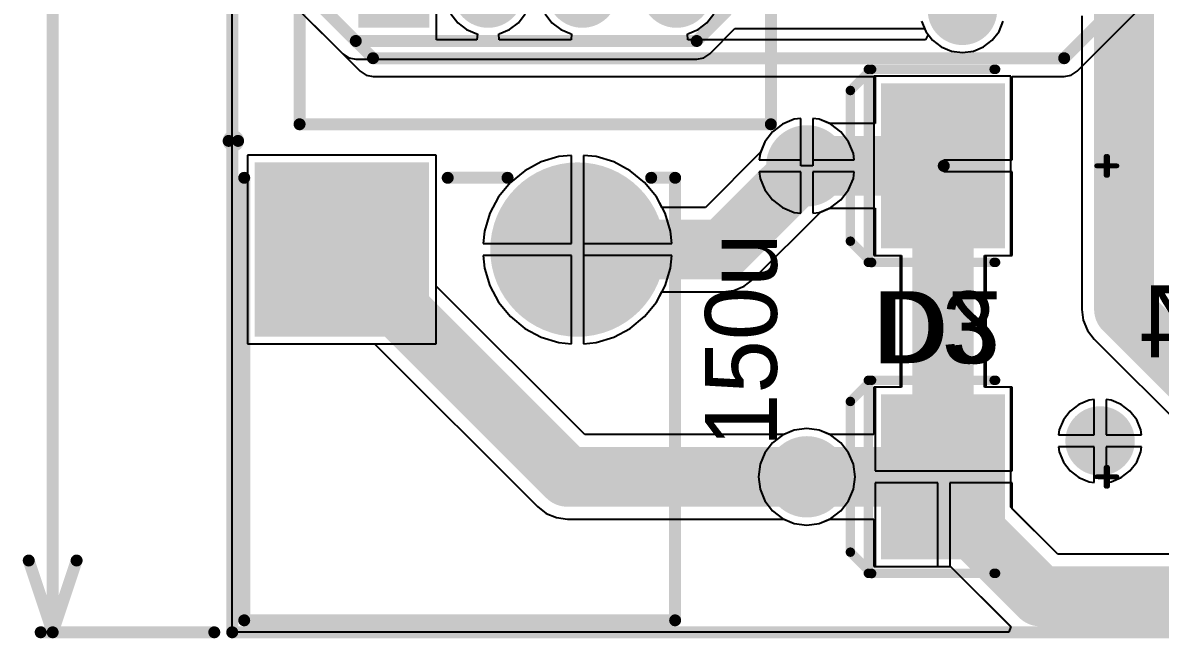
# Model space of a CAD drawing. Extents: x 60.8 to 138.7, y 69.3 to 128.3.
# Drawn here: x 60.83 to 84.97, y 69.34 to 82.41 of the extents above; entities that cross this region are included whole.
import ezdxf

# ---------------------------------------------------------------- set-up
doc = ezdxf.new("R2010")
doc.units = 0
doc.layers.get('0').update_dxf_attribs({"linetype": 'CONTINUOUS'})
for name, color, linetype in [('BOTTOMLAYER', 5, 'CONTINUOUS'), ('BOTTOMOVERLAY', 54, 'CONTINUOUS'), ('BOTTOMPASTE', 16, 'CONTINUOUS'), ('BOTTOMSOLDER', 6, 'CONTINUOUS'), ('MECHANICAL1', 6, 'CONTINUOUS'), ('MULTILAYER', 9, 'CONTINUOUS'), ('TOPLAYER', 1, 'CONTINUOUS'), ('TOPOVERLAY', 2, 'CONTINUOUS'), ('TOPPASTE', 8, 'CONTINUOUS'), ('TOPSOLDER', 216, 'CONTINUOUS')]:
    doc.layers.add(name, color=color, linetype=linetype)

# ---------------------------------------------------------------- blocks, each defined once
blk = doc.blocks.new('B__________________2_____1')
at = {"layer": 'BOTTOMLAYER', "const_width": 1.74999904}
blk.add_lwpolyline([(1.62500056, 0, 1), (3.3749996, 0, 1)], format="xyb", close=True, dxfattribs=at)
at = {"layer": 'BOTTOMLAYER'}
blk.add_solid([(-0.75000104, 1.74999904), (-4.24999912, 1.74999904), (-0.75000104, -1.74999904), (-4.24999912, -1.74999904)], dxfattribs=at)
at = {"layer": 'BOTTOMSOLDER', "const_width": 1.85159904}
blk.add_lwpolyline([(1.57420056, 0, 1), (3.4257996, 0, 1)], format="xyb", close=True, dxfattribs=at)
at = {"layer": 'BOTTOMSOLDER'}
blk.add_solid([(-0.64840104, 1.85159904), (-4.351599119999999, 1.85159904), (-0.64840104, -1.85159904), (-4.351599119999999, -1.85159904)], dxfattribs=at)
at = {"layer": 'MULTILAYER', "const_width": 1.74999904}
blk.add_lwpolyline([(1.62500056, 0, 1), (3.3749996, 0, 1)], format="xyb", close=True, dxfattribs=at)
at = {"layer": 'MULTILAYER'}
blk.add_solid([(-0.75000104, 1.74999904), (-4.24999912, 1.74999904), (-0.75000104, -1.74999904), (-4.24999912, -1.74999904)], dxfattribs=at)
at = {"layer": 'TOPLAYER', "const_width": 1.74999904}
blk.add_lwpolyline([(1.62500056, 0, 1), (3.3749996, 0, 1)], format="xyb", close=True, dxfattribs=at)
at = {"layer": 'TOPLAYER'}
blk.add_solid([(-0.75000104, 1.74999904), (-4.24999912, 1.74999904), (-0.75000104, -1.74999904), (-4.24999912, -1.74999904)], dxfattribs=at)
at = {"layer": 'TOPOVERLAY'}
for points, const_width in [([(-4.70199974, 2.30799894, 1), (-4.90199934, 2.30799894, 1)], 0.254), ([(-4.96549934, 2.30799894, 1), (-4.838499339999999, 2.30799894, 1)], 0.127), ([(-4.76549974, 2.30799894, 1), (-4.638499739999999, 2.30799894, 1)], 0.127), ([(-4.6355, 1.524, 1), (-4.5085, 1.524, 1)], 0.127), ([(-0.3175, 1.524, 1), (-0.1905, 1.524, 1)], 0.127), ([(0.9524999999999999, 1.524, 1), (1.0795, 1.524, 1)], 0.127), ([(4.0005, 1.524, 1), (4.1275, 1.524, 1)], 0.127), ([(4.5085, 1.524, 1), (4.6355, 1.524, 1)], 0.127), ([(4.5085, 1.524, 1), (4.6355, 1.524, 1)], 0.127), ([(-4.6355, -7.874, 1), (-4.5085, -7.874, 1)], 0.127), ([(-4.6355, -7.874, 1), (-4.5085, -7.874, 1)], 0.127), ([(4.5085, -7.874, 1), (4.6355, -7.874, 1)], 0.127), ([(4.5085, -7.874, 1), (4.6355, -7.874, 1)], 0.127)]:
    blk.add_lwpolyline(points, format="xyb", close=True, dxfattribs=dict(at, const_width=const_width))
at = {"layer": 'TOPOVERLAY', "const_width": 0.254}
for points in [[(-4.572, -7.874), (-4.572, 1.524)], [(-0.254, 1.524), (1.016, 1.524)], [(4.064, 1.524), (4.572, 1.524)], [(4.572, -7.874), (4.572, 1.524)], [(-4.572, -7.874), (4.572, -7.874)]]:
    blk.add_lwpolyline(points, dxfattribs=at)
at = {"layer": 'TOPSOLDER', "const_width": 1.85159904}
blk.add_lwpolyline([(1.57420056, 0, 1), (3.4257996, 0, 1)], format="xyb", close=True, dxfattribs=at)
at = {"layer": 'TOPSOLDER'}
blk.add_solid([(-0.64840104, 1.85159904), (-4.351599119999999, 1.85159904), (-0.64840104, -1.85159904), (-4.351599119999999, -1.85159904)], dxfattribs=at)
blk = doc.blocks.new('DSO_C2_X3_3_21')
at = {"layer": 'MECHANICAL1', "const_width": 0.0999998}
for points in [[(0, 0.1999996), (0, -0.1999996)], [(0.1999996, 0), (-0.1999996, 0)]]:
    blk.add_lwpolyline(points, dxfattribs=at)
at = {"layer": 'MECHANICAL1', "const_width": 0.0499999}
for points in [[(-0.02499868, 0.1999996, 1), (0.02499868, 0.1999996, 1)], [(-0.22499828, 0, 1), (-0.17500092, 0, 1)], [(0.17500092, 0, 1), (0.22499828, 0, 1)], [(-0.02499868, -0.1999996, 1), (0.02499868, -0.1999996, 1)]]:
    blk.add_lwpolyline(points, format="xyb", close=True, dxfattribs=at)
at = {"layer": 'TOPLAYER'}
for points in [[(-4.67499954, -1.64999924), (-2.27499926, -1.64999924), (-4.67499954, 1.64999924), (-2.27499926, 1.64999924)], [(2.27499926, -1.64999924), (4.67499954, -1.64999924), (2.27499926, 1.64999924), (4.67499954, 1.64999924)]]:
    blk.add_solid(points, dxfattribs=at)
at = {"layer": 'TOPOVERLAY', "const_width": 0.1999996}
for points in [[(-5.07499874, 2.05000098), (-5.07499874, -2.05000098)], [(-2.37499906, 2.05000098), (-5.07499874, 2.05000098)], [(4.97499894, 2.05000098), (2.37499906, 2.05000098)], [(5.42500058, 1.59999934), (4.97499894, 2.0549997)], [(5.42500058, 1.59999934), (5.42500058, -1.59999934)], [(5.42500058, -1.59999934), (4.97499894, -2.05000098)], [(-2.37499906, -2.05000098), (-5.07499874, -2.05000098)], [(4.97499894, -2.05000098), (2.37499906, -2.05000098)]]:
    blk.add_lwpolyline(points, dxfattribs=at)
at = {"layer": 'TOPOVERLAY', "const_width": 0.0999998}
for points in [[(-5.124998639999999, 2.05000098, 1), (-5.024998839999999, 2.05000098, 1)], [(-5.124998639999999, 2.05000098, 1), (-5.024998839999999, 2.05000098, 1)], [(-2.42499896, 2.05000098, 1), (-2.32499916, 2.05000098, 1)], [(2.32499916, 2.05000098, 1), (2.42499896, 2.05000098, 1)], [(4.924999039999999, 2.0549997, 1), (5.024998839999999, 2.0549997, 1)], [(4.924999039999999, 2.05000098, 1), (5.024998839999999, 2.05000098, 1)], [(5.375000679999999, 1.59999934, 1), (5.475000479999999, 1.59999934, 1)], [(5.375000679999999, 1.59999934, 1), (5.475000479999999, 1.59999934, 1)], [(5.375000679999999, -1.59999934, 1), (5.475000479999999, -1.59999934, 1)], [(5.375000679999999, -1.59999934, 1), (5.475000479999999, -1.59999934, 1)], [(-5.124998639999999, -2.05000098, 1), (-5.024998839999999, -2.05000098, 1)], [(-5.124998639999999, -2.05000098, 1), (-5.024998839999999, -2.05000098, 1)], [(-2.42499896, -2.05000098, 1), (-2.32499916, -2.05000098, 1)], [(2.32499916, -2.05000098, 1), (2.42499896, -2.05000098, 1)], [(4.924999039999999, -2.05000098, 1), (5.024998839999999, -2.05000098, 1)], [(4.924999039999999, -2.05000098, 1), (5.024998839999999, -2.05000098, 1)]]:
    blk.add_lwpolyline(points, format="xyb", close=True, dxfattribs=at)
at = {"layer": 'TOPPASTE'}
for points in [[(-4.67499954, -1.64999924), (-2.27499926, -1.64999924), (-4.67499954, 1.64999924), (-2.27499926, 1.64999924)], [(2.27499926, -1.64999924), (4.67499954, -1.64999924), (2.27499926, 1.64999924), (4.67499954, 1.64999924)]]:
    blk.add_solid(points, dxfattribs=at)
at = {"layer": 'TOPSOLDER'}
for points in [[(-4.776599539999999, -1.75159924), (-2.17339926, -1.75159924), (-4.776599539999999, 1.75159924), (-2.17339926, 1.75159924)], [(2.17339926, -1.75159924), (4.776599539999999, -1.75159924), (2.17339926, 1.75159924), (4.776599539999999, 1.75159924)]]:
    blk.add_solid(points, dxfattribs=at)
blk = doc.blocks.new('B4B_PH_K_S_27')
at = {"layer": 'BOTTOMLAYER', "const_width": 0.6499986999999999}
for points in [[(1.67500046, 0, 1), (2.3250017, 0, 1)], [(3.674999, 0, 1), (4.32500024, 0, 1)], [(5.675000079999999, 0, 1), (6.325001319999999, 0, 1)]]:
    blk.add_lwpolyline(points, format="xyb", close=True, dxfattribs=at)
at = {"layer": 'BOTTOMLAYER'}
blk.add_solid([(-0.6499986999999999, -0.6499986999999999), (0.6499986999999999, -0.6499986999999999), (-0.6499986999999999, 0.6499986999999999), (0.6499986999999999, 0.6499986999999999)], dxfattribs=at)
at = {"layer": 'BOTTOMSOLDER', "const_width": 0.7515987}
for points in [[(1.62420046, 0, 1), (2.3758017, 0, 1)], [(3.624199, 0, 1), (4.375800239999999, 0, 1)], [(5.62420008, 0, 1), (6.37580132, 0, 1)]]:
    blk.add_lwpolyline(points, format="xyb", close=True, dxfattribs=at)
at = {"layer": 'BOTTOMSOLDER'}
blk.add_solid([(-0.7515987, -0.7515987), (0.7515987, -0.7515987), (-0.7515987, 0.7515987), (0.7515987, 0.7515987)], dxfattribs=at)
at = {"layer": 'MULTILAYER', "const_width": 0.6499986999999999}
for points in [[(1.67500046, 0, 1), (2.3250017, 0, 1)], [(3.674999, 0, 1), (4.32500024, 0, 1)], [(5.675000079999999, 0, 1), (6.325001319999999, 0, 1)]]:
    blk.add_lwpolyline(points, format="xyb", close=True, dxfattribs=at)
at = {"layer": 'MULTILAYER'}
blk.add_solid([(-0.6499986999999999, -0.6499986999999999), (0.6499986999999999, -0.6499986999999999), (-0.6499986999999999, 0.6499986999999999), (0.6499986999999999, 0.6499986999999999)], dxfattribs=at)
at = {"layer": 'TOPLAYER', "const_width": 0.6499986999999999}
for points in [[(1.67500046, 0, 1), (2.3250017, 0, 1)], [(3.674999, 0, 1), (4.32500024, 0, 1)], [(5.675000079999999, 0, 1), (6.325001319999999, 0, 1)]]:
    blk.add_lwpolyline(points, format="xyb", close=True, dxfattribs=at)
at = {"layer": 'TOPLAYER'}
blk.add_solid([(-0.6499986999999999, -0.6499986999999999), (0.6499986999999999, -0.6499986999999999), (-0.6499986999999999, 0.6499986999999999), (0.6499986999999999, 0.6499986999999999)], dxfattribs=at)
at = {"layer": 'TOPOVERLAY', "const_width": 0.254}
for points in [[(-2.00000108, -2.80000202), (-2.00000108, 1.69999914)], [(-2.00000108, 1.69999914), (1.00000054, 1.69999914)], [(5.00000016, 1.69999914), (7.999999239999999, 1.69999914)], [(7.999999239999999, -2.80000202), (7.999999239999999, 1.69999914)], [(-2.00000108, -2.80000202), (7.999999239999999, -2.80000202)]]:
    blk.add_lwpolyline(points, dxfattribs=at)
at = {"layer": 'TOPOVERLAY', "const_width": 0.127}
for points in [[(-2.06350108, 1.69999914, 1), (-1.93650108, 1.69999914, 1)], [(-2.06350108, 1.69999914, 1), (-1.93650108, 1.69999914, 1)], [(0.9365005399999999, 1.69999914, 1), (1.06350054, 1.69999914, 1)], [(4.93650016, 1.69999914, 1), (5.063500159999999, 1.69999914, 1)], [(7.93649924, 1.69999914, 1), (8.063499239999999, 1.69999914, 1)], [(7.93649924, 1.69999914, 1), (8.063499239999999, 1.69999914, 1)], [(-2.06350108, -2.80000202, 1), (-1.93650108, -2.80000202, 1)], [(-2.06350108, -2.80000202, 1), (-1.93650108, -2.80000202, 1)], [(7.93649924, -2.80000202, 1), (8.063499239999999, -2.80000202, 1)], [(7.93649924, -2.80000202, 1), (8.063499239999999, -2.80000202, 1)]]:
    blk.add_lwpolyline(points, format="xyb", close=True, dxfattribs=at)
at = {"layer": 'TOPSOLDER', "const_width": 0.7515987}
for points in [[(1.62420046, 0, 1), (2.3758017, 0, 1)], [(3.624199, 0, 1), (4.375800239999999, 0, 1)], [(5.62420008, 0, 1), (6.37580132, 0, 1)]]:
    blk.add_lwpolyline(points, format="xyb", close=True, dxfattribs=at)
at = {"layer": 'TOPSOLDER'}
blk.add_solid([(-0.7515987, -0.7515987), (0.7515987, -0.7515987), (-0.7515987, 0.7515987), (0.7515987, 0.7515987)], dxfattribs=at)
blk = doc.blocks.new('DSO_C2_X3_3_B_64')
at = {"layer": 'BOTTOMLAYER'}
for points in [[(-4.67499954, -1.64999924), (-2.27499926, -1.64999924), (-4.67499954, 1.64999924), (-2.27499926, 1.64999924)], [(2.27499926, -1.64999924), (4.67499954, -1.64999924), (2.27499926, 1.64999924), (4.67499954, 1.64999924)]]:
    blk.add_solid(points, dxfattribs=at)
at = {"layer": 'BOTTOMOVERLAY', "const_width": 0.1999996}
for points in [[(-5.07499874, -2.05000098), (-5.07499874, 2.05000098)], [(-5.07499874, 2.05000098), (-2.37499906, 2.05000098)], [(2.37499906, 2.05000098), (4.97499894, 2.05000098)], [(4.97499894, 2.05000098), (5.42500058, 1.59999934)], [(5.42500058, -1.59999934), (5.42500058, 1.59999934)], [(4.97499894, -2.0549997), (5.42500058, -1.59999934)], [(-5.07499874, -2.05000098), (-2.37499906, -2.05000098)], [(2.37499906, -2.05000098), (4.97499894, -2.05000098)]]:
    blk.add_lwpolyline(points, dxfattribs=at)
at = {"layer": 'BOTTOMOVERLAY', "const_width": 0.0999998}
for points in [[(-5.124998639999999, 2.05000098, 1), (-5.024998839999999, 2.05000098, 1)], [(-5.124998639999999, 2.05000098, 1), (-5.024998839999999, 2.05000098, 1)], [(-2.42499896, 2.05000098, 1), (-2.32499916, 2.05000098, 1)], [(2.32499916, 2.05000098, 1), (2.42499896, 2.05000098, 1)], [(4.924999039999999, 2.05000098, 1), (5.024998839999999, 2.05000098, 1)], [(4.924999039999999, 2.05000098, 1), (5.024998839999999, 2.05000098, 1)], [(5.375000679999999, 1.59999934, 1), (5.475000479999999, 1.59999934, 1)], [(5.375000679999999, 1.59999934, 1), (5.475000479999999, 1.59999934, 1)], [(5.375000679999999, -1.59999934, 1), (5.475000479999999, -1.59999934, 1)], [(5.375000679999999, -1.59999934, 1), (5.475000479999999, -1.59999934, 1)], [(-5.124998639999999, -2.05000098, 1), (-5.024998839999999, -2.05000098, 1)], [(-5.124998639999999, -2.05000098, 1), (-5.024998839999999, -2.05000098, 1)], [(-2.42499896, -2.05000098, 1), (-2.32499916, -2.05000098, 1)], [(2.32499916, -2.05000098, 1), (2.42499896, -2.05000098, 1)], [(4.924999039999999, -2.05000098, 1), (5.024998839999999, -2.05000098, 1)], [(4.924999039999999, -2.0549997, 1), (5.024998839999999, -2.0549997, 1)]]:
    blk.add_lwpolyline(points, format="xyb", close=True, dxfattribs=at)
at = {"layer": 'BOTTOMPASTE'}
for points in [[(-4.67499954, -1.64999924), (-2.27499926, -1.64999924), (-4.67499954, 1.64999924), (-2.27499926, 1.64999924)], [(2.27499926, -1.64999924), (4.67499954, -1.64999924), (2.27499926, 1.64999924), (4.67499954, 1.64999924)]]:
    blk.add_solid(points, dxfattribs=at)
at = {"layer": 'BOTTOMSOLDER'}
for points in [[(-4.776599539999999, -1.75159924), (-2.17339926, -1.75159924), (-4.776599539999999, 1.75159924), (-2.17339926, 1.75159924)], [(2.17339926, -1.75159924), (4.776599539999999, -1.75159924), (2.17339926, 1.75159924), (4.776599539999999, 1.75159924)]]:
    blk.add_solid(points, dxfattribs=at)
at = {"layer": 'MECHANICAL1', "const_width": 0.0999998}
for points in [[(0, -0.1999996), (0, 0.1999996)], [(-0.1999996, 0), (0.1999996, 0)]]:
    blk.add_lwpolyline(points, dxfattribs=at)
at = {"layer": 'MECHANICAL1', "const_width": 0.0499999}
for points in [[(-0.02499868, 0.1999996, 1), (0.02499868, 0.1999996, 1)], [(-0.22499828, 0, 1), (-0.17500092, 0, 1)], [(0.17500092, 0, 1), (0.22499828, 0, 1)], [(-0.02499868, -0.1999996, 1), (0.02499868, -0.1999996, 1)]]:
    blk.add_lwpolyline(points, format="xyb", close=True, dxfattribs=at)
blk = doc.blocks.new('DSO_C2_X3_3_66')
at = {"layer": 'MECHANICAL1', "const_width": 0.0999998}
for points in [[(0, 0.1999996), (0, -0.1999996)], [(0.1999996, 0), (-0.1999996, 0)]]:
    blk.add_lwpolyline(points, dxfattribs=at)
at = {"layer": 'MECHANICAL1', "const_width": 0.0499999}
for points in [[(-0.02499868, 0.1999996, 1), (0.02499868, 0.1999996, 1)], [(-0.22499828, 0, 1), (-0.17500092, 0, 1)], [(0.17500092, 0, 1), (0.22499828, 0, 1)], [(-0.02499868, -0.1999996, 1), (0.02499868, -0.1999996, 1)]]:
    blk.add_lwpolyline(points, format="xyb", close=True, dxfattribs=at)
at = {"layer": 'TOPLAYER'}
for points in [[(-4.67499954, -1.64999924), (-2.27499926, -1.64999924), (-4.67499954, 1.64999924), (-2.27499926, 1.64999924)], [(2.27499926, -1.64999924), (4.67499954, -1.64999924), (2.27499926, 1.64999924), (4.67499954, 1.64999924)]]:
    blk.add_solid(points, dxfattribs=at)
at = {"layer": 'TOPOVERLAY', "const_width": 0.1999996}
for points in [[(-5.07499874, 2.05000098), (-5.07499874, -2.05000098)], [(-2.37499906, 2.05000098), (-5.07499874, 2.05000098)], [(4.97499894, 2.05000098), (2.37499906, 2.05000098)], [(5.42500058, 1.59999934), (4.97499894, 2.0549997)], [(5.42500058, 1.59999934), (5.42500058, -1.59999934)], [(5.42500058, -1.59999934), (4.97499894, -2.05000098)], [(-2.37499906, -2.05000098), (-5.07499874, -2.05000098)], [(4.97499894, -2.05000098), (2.37499906, -2.05000098)]]:
    blk.add_lwpolyline(points, dxfattribs=at)
at = {"layer": 'TOPOVERLAY', "const_width": 0.0999998}
for points in [[(-5.124998639999999, 2.05000098, 1), (-5.024998839999999, 2.05000098, 1)], [(-5.124998639999999, 2.05000098, 1), (-5.024998839999999, 2.05000098, 1)], [(-2.42499896, 2.05000098, 1), (-2.32499916, 2.05000098, 1)], [(2.32499916, 2.05000098, 1), (2.42499896, 2.05000098, 1)], [(4.924999039999999, 2.0549997, 1), (5.024998839999999, 2.0549997, 1)], [(4.924999039999999, 2.05000098, 1), (5.024998839999999, 2.05000098, 1)], [(5.375000679999999, 1.59999934, 1), (5.475000479999999, 1.59999934, 1)], [(5.375000679999999, 1.59999934, 1), (5.475000479999999, 1.59999934, 1)], [(5.375000679999999, -1.59999934, 1), (5.475000479999999, -1.59999934, 1)], [(5.375000679999999, -1.59999934, 1), (5.475000479999999, -1.59999934, 1)], [(-5.124998639999999, -2.05000098, 1), (-5.024998839999999, -2.05000098, 1)], [(-5.124998639999999, -2.05000098, 1), (-5.024998839999999, -2.05000098, 1)], [(-2.42499896, -2.05000098, 1), (-2.32499916, -2.05000098, 1)], [(2.32499916, -2.05000098, 1), (2.42499896, -2.05000098, 1)], [(4.924999039999999, -2.05000098, 1), (5.024998839999999, -2.05000098, 1)], [(4.924999039999999, -2.05000098, 1), (5.024998839999999, -2.05000098, 1)]]:
    blk.add_lwpolyline(points, format="xyb", close=True, dxfattribs=at)
at = {"layer": 'TOPPASTE'}
for points in [[(-4.67499954, -1.64999924), (-2.27499926, -1.64999924), (-4.67499954, 1.64999924), (-2.27499926, 1.64999924)], [(2.27499926, -1.64999924), (4.67499954, -1.64999924), (2.27499926, 1.64999924), (4.67499954, 1.64999924)]]:
    blk.add_solid(points, dxfattribs=at)
at = {"layer": 'TOPSOLDER'}
for points in [[(-4.776599539999999, -1.75159924), (-2.17339926, -1.75159924), (-4.776599539999999, 1.75159924), (-2.17339926, 1.75159924)], [(2.17339926, -1.75159924), (4.776599539999999, -1.75159924), (2.17339926, 1.75159924), (4.776599539999999, 1.75159924)]]:
    blk.add_solid(points, dxfattribs=at)
blk = doc.blocks.new('DSO_C2_X3_3_B_68')
at = {"layer": 'BOTTOMLAYER'}
for points in [[(-4.67499954, -1.64999924), (-2.27499926, -1.64999924), (-4.67499954, 1.64999924), (-2.27499926, 1.64999924)], [(2.27499926, -1.64999924), (4.67499954, -1.64999924), (2.27499926, 1.64999924), (4.67499954, 1.64999924)]]:
    blk.add_solid(points, dxfattribs=at)
at = {"layer": 'BOTTOMOVERLAY', "const_width": 0.1999996}
for points in [[(-5.07499874, -2.05000098), (-5.07499874, 2.05000098)], [(-5.07499874, 2.05000098), (-2.37499906, 2.05000098)], [(2.37499906, 2.05000098), (4.97499894, 2.05000098)], [(4.97499894, 2.05000098), (5.42500058, 1.59999934)], [(5.42500058, -1.59999934), (5.42500058, 1.59999934)], [(4.97499894, -2.0549997), (5.42500058, -1.59999934)], [(-5.07499874, -2.05000098), (-2.37499906, -2.05000098)], [(2.37499906, -2.05000098), (4.97499894, -2.05000098)]]:
    blk.add_lwpolyline(points, dxfattribs=at)
at = {"layer": 'BOTTOMOVERLAY', "const_width": 0.0999998}
for points in [[(-5.124998639999999, 2.05000098, 1), (-5.024998839999999, 2.05000098, 1)], [(-5.124998639999999, 2.05000098, 1), (-5.024998839999999, 2.05000098, 1)], [(-2.42499896, 2.05000098, 1), (-2.32499916, 2.05000098, 1)], [(2.32499916, 2.05000098, 1), (2.42499896, 2.05000098, 1)], [(4.924999039999999, 2.05000098, 1), (5.024998839999999, 2.05000098, 1)], [(4.924999039999999, 2.05000098, 1), (5.024998839999999, 2.05000098, 1)], [(5.375000679999999, 1.59999934, 1), (5.475000479999999, 1.59999934, 1)], [(5.375000679999999, 1.59999934, 1), (5.475000479999999, 1.59999934, 1)], [(5.375000679999999, -1.59999934, 1), (5.475000479999999, -1.59999934, 1)], [(5.375000679999999, -1.59999934, 1), (5.475000479999999, -1.59999934, 1)], [(-5.124998639999999, -2.05000098, 1), (-5.024998839999999, -2.05000098, 1)], [(-5.124998639999999, -2.05000098, 1), (-5.024998839999999, -2.05000098, 1)], [(-2.42499896, -2.05000098, 1), (-2.32499916, -2.05000098, 1)], [(2.32499916, -2.05000098, 1), (2.42499896, -2.05000098, 1)], [(4.924999039999999, -2.05000098, 1), (5.024998839999999, -2.05000098, 1)], [(4.924999039999999, -2.0549997, 1), (5.024998839999999, -2.0549997, 1)]]:
    blk.add_lwpolyline(points, format="xyb", close=True, dxfattribs=at)
at = {"layer": 'BOTTOMPASTE'}
for points in [[(-4.67499954, -1.64999924), (-2.27499926, -1.64999924), (-4.67499954, 1.64999924), (-2.27499926, 1.64999924)], [(2.27499926, -1.64999924), (4.67499954, -1.64999924), (2.27499926, 1.64999924), (4.67499954, 1.64999924)]]:
    blk.add_solid(points, dxfattribs=at)
at = {"layer": 'BOTTOMSOLDER'}
for points in [[(-4.776599539999999, -1.75159924), (-2.17339926, -1.75159924), (-4.776599539999999, 1.75159924), (-2.17339926, 1.75159924)], [(2.17339926, -1.75159924), (4.776599539999999, -1.75159924), (2.17339926, 1.75159924), (4.776599539999999, 1.75159924)]]:
    blk.add_solid(points, dxfattribs=at)
at = {"layer": 'MECHANICAL1', "const_width": 0.0999998}
for points in [[(0, -0.1999996), (0, 0.1999996)], [(-0.1999996, 0), (0.1999996, 0)]]:
    blk.add_lwpolyline(points, dxfattribs=at)
at = {"layer": 'MECHANICAL1', "const_width": 0.0499999}
for points in [[(-0.02499868, 0.1999996, 1), (0.02499868, 0.1999996, 1)], [(-0.22499828, 0, 1), (-0.17500092, 0, 1)], [(0.17500092, 0, 1), (0.22499828, 0, 1)], [(-0.02499868, -0.1999996, 1), (0.02499868, -0.1999996, 1)]]:
    blk.add_lwpolyline(points, format="xyb", close=True, dxfattribs=at)

msp = doc.modelspace()

# ---------------------------------------------------------------- linework, layer by layer
at = {"layer": 'BOTTOMLAYER'}
for p, q in [((65.27799999999999, 69.469), (65.27799999999999, 120.142)), ((83.20568576, 81.38631423999999), (86.02766894, 84.20829742)), ((69.6109987, 82.15400384), (69.6109987, 83.9619987)), ((65.6503132, 83.72649752), (67.99049647999999, 81.38631423999999)), ((69.9173608, 82.60210047999999), (70.06226271999999, 82.41326164)), ((71.35173944, 82.41326164), (71.49664136, 82.60210047999999)), ((71.91735933999999, 82.60210047999999), (72.06226126, 82.41326164)), ((75.35173906, 82.41326164), (75.49664098, 82.60210047999999)), ((70.06226271999999, 82.41326164), (70.25110156, 82.26835971999999)), ((71.1629006, 82.26835971999999), (71.35173944, 82.41326164)), ((72.06226126, 82.41326164), (72.2511001, 82.26835971999999)), ((75.16290022, 82.26835971999999), (75.35173906, 82.41326164)), ((79.90588285999999, 82.44492527999999), (79.99546104, 82.2286646)), ((69.61100124, 82.15400384), (69.6109987, 82.15400384)), ((69.61100124, 82.04946505999999), (69.61100124, 82.15400384)), ((70.25110156, 82.26835971999999), (70.47100968, 82.17727024)), ((70.47918847999999, 82.17619327999999), (70.47088268, 82.04946505999999)), ((70.47100968, 82.17727024), (70.47918847999999, 82.17619327999999)), ((70.93481367999999, 82.17619327999999), (70.94299248, 82.17727024)), ((70.94311948, 82.04946505999999), (70.93481367999999, 82.17619327999999)), ((70.94299248, 82.17727024), (71.1629006, 82.26835971999999)), ((72.2511001, 82.26835971999999), (72.47100822, 82.17727024)), ((72.47918702, 82.17619327999999), (72.47088122, 82.04946505999999)), ((72.47100822, 82.17727024), (72.47918702, 82.17619327999999)), ((74.9348133, 82.17619327999999), (74.9429921, 82.17727024)), ((74.94311909999999, 82.04946505999999), (74.9348133, 82.17619327999999)), ((74.9429921, 82.17727024), (75.16290022, 82.26835971999999)), ((80.04556253999999, 82.16336882), (79.98939297999999, 82.04946505999999)), ((79.99546104, 82.2286646), (80.04556253999999, 82.16336882)), ((70.47088268, 82.04946505999999), (69.61100124, 82.04946505999999)), ((72.47088122, 82.04946505999999), (70.94311948, 82.04946505999999)), ((79.98939297999999, 82.04946505999999), (74.94311909999999, 82.04946505999999)), ((67.99049647999999, 81.38631423999999), (68.11652366, 81.30210561999999)), ((83.07965858, 81.30210561999999), (83.20568576, 81.38631423999999)), ((83.20568576, 81.38631423999999), (83.20568829999999, 81.3863117)), ((83.20568829999999, 81.3863117), (83.20568576, 81.38631423999999)), ((68.11652366, 81.30210561999999), (68.26518224, 81.27253494)), ((68.26518224, 81.27253494), (78.92199354, 81.27253494)), ((78.92199354, 81.27253494), (78.92199354, 80.2716708)), ((81.82999382, 79.50187808), (81.82999382, 81.27253494)), ((81.82999382, 81.27253494), (82.931, 81.27253494)), ((82.931, 81.27253494), (83.07965858, 81.30210561999999)), ((77.34299999999999, 80.3830498), (77.20477066, 80.36485069999999)), ((77.34299999999999, 79.375), (77.34299999999999, 80.3830498)), ((77.73522933999999, 80.36485069999999), (77.597, 80.3830498)), ((77.597, 80.3830498), (77.597, 79.375)), ((76.95761596, 80.26247599999999), (76.74537864, 80.09962136)), ((77.20477066, 80.36485069999999), (76.95761596, 80.26247599999999)), ((77.96018697999999, 80.2716708), (77.73522933999999, 80.36485069999999)), ((78.92199354, 80.2716708), (77.96018697999999, 80.2716708)), ((76.74537864, 80.09962136), (76.58252399999999, 79.88738404)), ((76.4893441, 79.6624264), (75.32058596, 78.49367079999999)), ((76.58252399999999, 79.88738404), (76.4893441, 79.6624264)), ((69.60799895999999, 79.60099903999999), (65.60000088, 79.60099903999999)), ((65.60000088, 79.60099903999999), (65.60000088, 75.59300096)), ((69.60799895999999, 75.59300096), (69.60799895999999, 79.60099903999999)), ((71.83339201999999, 79.45741283999999), (71.48524945999999, 79.27132736)), ((72.21114844, 79.57200494), (71.83339201999999, 79.45741283999999)), ((72.47700008, 79.5981898), (72.21114844, 79.57200494)), ((72.47700008, 77.72399999999999), (72.47700008, 79.5981898)), ((72.99685172, 79.57200494), (72.73100008, 79.5981898)), ((72.73100008, 79.5981898), (72.73100008, 77.597)), ((73.37460813999999, 79.45741283999999), (72.99685172, 79.57200494)), ((73.72275069999999, 79.27132736), (73.37460813999999, 79.45741283999999)), ((80.37599368, 79.24787807999999), (80.37599368, 79.50187808)), ((80.37599368, 79.50187808), (81.82999382, 79.50187808)), ((71.48524945999999, 79.27132736), (71.18010147999999, 79.0208986)), ((74.02789867999999, 79.0208986), (73.72275069999999, 79.27132736)), ((77.597, 79.375), (77.34299999999999, 79.375)), ((81.82999382, 79.24787807999999), (80.37599368, 79.24787807999999)), ((81.82999382, 77.47087884), (81.82999382, 79.24787807999999)), ((71.18010147999999, 79.0208986), (70.92967272, 78.71575062)), ((74.27832744, 78.71575062), (74.02789867999999, 79.0208986)), ((70.92967272, 78.71575062), (70.74358724, 78.36760806)), ((74.3970318, 78.49367079999999), (74.27832744, 78.71575062)), ((75.32058596, 78.49367079999999), (74.3970318, 78.49367079999999)), ((77.7574264, 78.3943441), (77.96018697999999, 78.47832919999999)), ((77.96018697999999, 78.47832919999999), (78.92199354, 78.47832919999999)), ((78.92199354, 78.47832919999999), (78.92199354, 77.47087884)), ((70.74358724, 78.36760806), (70.62899514, 77.98985164)), ((76.32604242, 76.96295758), (77.7574264, 78.3943441)), ((70.62899514, 77.98985164), (70.60281028, 77.72399999999999)), ((70.60281028, 77.72399999999999), (72.47700008, 77.72399999999999)), ((72.73100008, 77.597), (72.73100008, 75.5958102)), ((72.47700008, 77.47), (70.60281028, 77.47)), ((70.60281028, 77.47), (70.62899514, 77.20414835999999)), ((72.47700008, 75.5958102), (72.47700008, 77.47)), ((78.92199354, 77.47087884), (79.47932288, 77.47087884)), ((79.47932288, 77.47087884), (79.47932288, 74.67487732)), ((81.27266447999999, 74.67487732), (81.27266447999999, 77.47087884)), ((81.27266447999999, 77.47087884), (81.82999382, 77.47087884)), ((70.62899514, 77.20414835999999), (70.74358724, 76.82639194)), ((70.74358724, 76.82639194), (70.92967272, 76.47824938)), ((75.92407472, 76.73088286), (76.1403354, 76.82046104)), ((76.1403354, 76.82046104), (76.32604242, 76.96295758)), ((74.27832744, 76.47824938), (74.3970318, 76.7003292)), ((74.3970318, 76.7003292), (75.692, 76.7003292)), ((75.692, 76.7003292), (75.92407472, 76.73088286)), ((70.92967272, 76.47824938), (71.18010147999999, 76.1731014)), ((74.02789867999999, 76.1731014), (74.27832744, 76.47824938)), ((71.18010147999999, 76.1731014), (71.48524945999999, 75.92267264)), ((73.72275069999999, 75.92267264), (74.02789867999999, 76.1731014)), ((71.48524945999999, 75.92267264), (71.83339201999999, 75.73658716)), ((73.37460813999999, 75.73658716), (73.72275069999999, 75.92267264)), ((65.60000088, 75.59300096), (69.60799895999999, 75.59300096)), ((71.83339201999999, 75.73658716), (72.21114844, 75.62199505999999)), ((72.21114844, 75.62199505999999), (72.47700008, 75.5958102)), ((72.73100008, 75.5958102), (72.99685172, 75.62199505999999)), ((72.99685172, 75.62199505999999), (73.37460813999999, 75.73658716)), ((79.47932288, 74.67487732), (78.92199354, 74.67487732)), ((78.92199354, 74.67487732), (78.92199354, 72.89787808)), ((81.82999382, 74.67487732), (81.27266447999999, 74.67487732)), ((81.82999382, 72.89787808), (81.82999382, 74.67487732)), ((83.46092528, 74.39911714), (83.2446646, 74.30953896)), ((83.56599999999999, 74.41294998), (83.46092528, 74.39911714)), ((83.56599999999999, 73.66), (83.56599999999999, 74.41294998)), ((83.92507472, 74.39911714), (83.82, 74.41294998)), ((83.82, 74.41294998), (83.82, 73.66)), ((84.14133539999999, 74.30953896), (83.92507472, 74.39911714)), ((83.05895758, 74.16704242), (82.91646104, 73.98133539999999)), ((83.2446646, 74.30953896), (83.05895758, 74.16704242)), ((84.32704242, 74.16704242), (84.14133539999999, 74.30953896)), ((84.46953896, 73.98133539999999), (84.32704242, 74.16704242)), ((82.91646104, 73.98133539999999), (82.82688286, 73.76507472)), ((84.55911714, 73.76507472), (84.46953896, 73.98133539999999)), ((76.95761596, 73.658476), (76.74537864, 73.49562136)), ((77.20477066, 73.76085069999999), (76.95761596, 73.658476)), ((77.47, 73.79576808), (77.20477066, 73.76085069999999)), ((77.73522933999999, 73.76085069999999), (77.47, 73.79576808)), ((77.98238404, 73.658476), (77.73522933999999, 73.76085069999999)), ((78.19462136, 73.49562136), (77.98238404, 73.658476)), ((82.82688286, 73.76507472), (82.81305001999999, 73.66)), ((82.81305001999999, 73.66), (83.56599999999999, 73.66)), ((83.82, 73.66), (84.57294997999999, 73.66)), ((84.57294997999999, 73.66), (84.55911714, 73.76507472)), ((76.74537864, 73.49562136), (76.58252399999999, 73.28338404)), ((78.35747599999999, 73.28338404), (78.19462136, 73.49562136)), ((83.56599999999999, 73.40599999999999), (82.81305001999999, 73.40599999999999)), ((82.81305001999999, 73.40599999999999), (82.82688286, 73.30092528)), ((83.56599999999999, 72.65305002), (83.56599999999999, 73.40599999999999)), ((84.57294997999999, 73.40599999999999), (83.82, 73.40599999999999)), ((83.82, 73.40599999999999), (83.82, 72.65305002)), ((84.55911714, 73.30092528), (84.57294997999999, 73.40599999999999)), ((76.58252399999999, 73.28338404), (76.4801493, 73.03622933999999)), ((78.45985069999999, 73.03622933999999), (78.35747599999999, 73.28338404)), ((82.82688286, 73.30092528), (82.91646104, 73.0846646)), ((84.46953896, 73.0846646), (84.55911714, 73.30092528)), ((76.4801493, 73.03622933999999), (76.44523192, 72.771)), ((78.49476808, 72.771), (78.45985069999999, 73.03622933999999)), ((78.92199354, 72.89787808), (81.82999382, 72.89787808)), ((82.91646104, 73.0846646), (83.05895758, 72.89895758)), ((83.05895758, 72.89895758), (83.2446646, 72.75646103999999)), ((84.14133539999999, 72.75646103999999), (84.32704242, 72.89895758)), ((84.32704242, 72.89895758), (84.46953896, 73.0846646)), ((76.44523192, 72.771), (76.4801493, 72.50577066)), ((78.45985069999999, 72.50577066), (78.49476808, 72.771)), ((83.2446646, 72.75646103999999), (83.46092528, 72.66688286)), ((83.46092528, 72.66688286), (83.56599999999999, 72.65305002)), ((83.82, 72.65305002), (83.92507472, 72.66688286)), ((83.92507472, 72.66688286), (84.14133539999999, 72.75646103999999)), ((76.4801493, 72.50577066), (76.58252399999999, 72.25861596)), ((78.35747599999999, 72.25861596), (78.45985069999999, 72.50577066)), ((80.24899368, 72.64387808), (78.92199354, 72.64387808)), ((78.92199354, 72.64387808), (78.92199354, 70.86687884)), ((80.24899368, 70.86687884), (80.24899368, 72.64387808)), ((81.82999382, 72.64387808), (80.50299367999999, 72.64387808)), ((80.50299367999999, 72.64387808), (80.50299367999999, 70.86687884)), ((81.82999382, 72.09209102), (81.82999382, 72.64387808)), ((76.58252399999999, 72.25861596), (76.74537864, 72.04637864)), ((78.19462136, 72.04637864), (78.35747599999999, 72.25861596)), ((76.74537864, 72.04637864), (76.95761596, 71.883524)), ((77.98238404, 71.883524), (78.19462136, 72.04637864)), ((82.79353773999999, 71.12854709999999), (81.82999382, 72.09209102)), ((76.95761596, 71.883524), (77.20477066, 71.7811493)), ((77.20477066, 71.7811493), (77.47, 71.74623192)), ((77.47, 71.74623192), (77.73522933999999, 71.7811493)), ((77.73522933999999, 71.7811493), (77.98238404, 71.883524)), ((85.87199233999999, 71.12854709999999), (82.79353773999999, 71.12854709999999)), ((78.92199354, 70.86687884), (80.24899368, 70.86687884)), ((80.50299367999999, 70.86687884), (80.51903632, 70.86687884)), ((80.51903632, 70.86687884), (81.78808128, 69.59783388)), ((81.79925474, 69.58926138), (81.75843186, 69.469)), ((81.78808128, 69.59783388), (81.79925474, 69.58926138)), ((81.75843186, 69.469), (65.27799999999999, 69.469))]:
    msp.add_line(p, q, dxfattribs=at)
for points, const_width in [([(82.931, 81.661), (86.28400065999999, 85.01400066)], 0.254), ([(65.92499896, 84.00118327999999), (68.26518224, 81.661)], 0.254), ([(68.26518224, 81.661), (82.931, 81.661)], 0.254), ([(75.692, 77.597), (77.47, 79.375)], 1.27), ([(77.47, 79.375), (80.37587176, 79.375)], 1.27), ([(80.37599368, 72.77087808), (80.37599368, 79.37487808)], 1.27), ([(80.37587176, 79.375), (80.37599368, 79.37487808)], 0.254), ([(72.60400007999999, 77.597), (75.692, 77.597)], 1.27), ([(80.37599368, 72.27800632), (80.37599368, 72.77087808)], 1.27), ([(80.37599368, 72.27800632), (82.4221237, 70.2318763)], 1.27), ([(82.4221237, 70.2318763), (116.9678763, 70.2318763)], 1.27)]:
    msp.add_lwpolyline(points, dxfattribs=dict(at, const_width=const_width))
for points, const_width in [([(80.4545, 82.67699999999999, 1), (81.0895, 82.67699999999999, 1)], 0.635), ([(68.20168224, 81.661, 1), (68.32868223999999, 81.661, 1)], 0.127), ([(68.20168224, 81.661, 1), (68.32868223999999, 81.661, 1)], 0.127), ([(82.86749999999999, 81.661, 1), (82.9945, 81.661, 1)], 0.127), ([(82.86749999999999, 81.661, 1), (82.9945, 81.661, 1)], 0.127), ([(77.089, 79.375, 1), (77.851, 79.375, 1)], 0.762), ([(77.15249999999999, 79.375, 1), (77.7875, 79.375, 1)], 0.635), ([(77.15249999999999, 79.375, 1), (77.7875, 79.375, 1)], 0.635), ([(80.05837176, 79.375, 1), (80.69337175999999, 79.375, 1)], 0.635), ([(80.05849368, 79.37487808, 1), (80.69349367999999, 79.37487808, 1)], 0.635), ([(80.31237175999999, 79.375, 1), (80.43937176, 79.375, 1)], 0.127), ([(80.31249367999999, 79.37487808, 1), (80.43949368, 79.37487808, 1)], 0.127), ([(72.28650008, 77.597, 1), (72.92150008, 77.597, 1)], 0.635), ([(75.3745, 77.597, 1), (76.0095, 77.597, 1)], 0.635), ([(75.3745, 77.597, 1), (76.0095, 77.597, 1)], 0.635), ([(83.3755, 73.533, 1), (84.0105, 73.533, 1)], 0.635), ([(77.089, 72.771, 1), (77.851, 72.771, 1)], 0.762), ([(80.05849368, 72.77087808, 1), (80.69349367999999, 72.77087808, 1)], 0.635), ([(80.05849368, 72.77087808, 1), (80.69349367999999, 72.77087808, 1)], 0.635), ([(80.05849368, 72.27800632, 1), (80.69349367999999, 72.27800632, 1)], 0.635), ([(80.05849368, 72.27800632, 1), (80.69349367999999, 72.27800632, 1)], 0.635), ([(82.10462369999999, 70.2318763, 1), (82.7396237, 70.2318763, 1)], 0.635), ([(82.10462369999999, 70.2318763, 1), (82.7396237, 70.2318763, 1)], 0.635)]:
    msp.add_lwpolyline(points, format="xyb", close=True, dxfattribs=dict(at, const_width=const_width))
at = {"layer": 'BOTTOMSOLDER'}
for points, const_width in [([(80.4037, 82.67699999999999, 1), (81.1403, 82.67699999999999, 1)], 0.7365999999999999), ([(77.03819999999999, 79.375, 1), (77.9018, 79.375, 1)], 0.8635999999999999), ([(83.32469999999999, 73.533, 1), (84.06129999999999, 73.533, 1)], 0.7365999999999999), ([(77.03819999999999, 72.771, 1), (77.9018, 72.771, 1)], 0.8635999999999999)]:
    msp.add_lwpolyline(points, format="xyb", close=True, dxfattribs=dict(at, const_width=const_width))
at = {"layer": 'MECHANICAL1', "const_width": 0.254}
for points in [[(65.27799999999999, 69.469), (65.27799999999999, 120.142)], [(61.468, 69.469), (61.468, 90.43784808)], [(60.95999999999999, 70.993), (61.468, 69.469)], [(61.468, 69.469), (61.976, 70.993)], [(61.214, 69.469), (64.89699999999999, 69.469)], [(65.27799999999999, 69.469), (125.73, 69.469)]]:
    msp.add_lwpolyline(points, dxfattribs=at)
at = {"layer": 'MECHANICAL1', "const_width": 0.127}
for points in [[(60.8965, 70.993, 1), (61.0235, 70.993, 1)], [(61.91249999999999, 70.993, 1), (62.0395, 70.993, 1)], [(61.15049999999999, 69.469, 1), (61.2775, 69.469, 1)], [(61.4045, 69.469, 1), (61.53149999999999, 69.469, 1)], [(61.4045, 69.469, 1), (61.53149999999999, 69.469, 1)], [(61.4045, 69.469, 1), (61.53149999999999, 69.469, 1)], [(64.8335, 69.469, 1), (64.9605, 69.469, 1)], [(65.2145, 69.469, 1), (65.3415, 69.469, 1)], [(65.2145, 69.469, 1), (65.3415, 69.469, 1)]]:
    msp.add_lwpolyline(points, format="xyb", close=True, dxfattribs=at)
at = {"layer": 'MULTILAYER'}
for points, const_width in [([(80.4545, 82.67699999999999, 1), (81.0895, 82.67699999999999, 1)], 0.635), ([(77.089, 79.375, 1), (77.851, 79.375, 1)], 0.762), ([(83.3755, 73.533, 1), (84.0105, 73.533, 1)], 0.635), ([(77.089, 72.771, 1), (77.851, 72.771, 1)], 0.762)]:
    msp.add_lwpolyline(points, format="xyb", close=True, dxfattribs=dict(at, const_width=const_width))
at = {"layer": 'TOPLAYER'}
for p, q in [((65.27799999999999, 69.469), (65.27799999999999, 120.142)), ((65.6503132, 83.72649752), (67.62449772, 81.75231045999999)), ((83.3043292, 82.55900176), (83.3043292, 76.327)), ((81.54853896, 82.2286646), (81.63811713999999, 82.44492527999999)), ((75.4087392, 81.752313), (75.94496113999999, 82.28853493999999)), ((75.94496113999999, 82.28853493999999), (79.97066301999999, 82.28853493999999)), ((79.97066301999999, 82.28853493999999), (79.99546104, 82.2286646)), ((79.99546104, 82.2286646), (80.13795757999999, 82.04295757999999)), ((81.40604241999999, 82.04295757999999), (81.54853896, 82.2286646)), ((80.13795757999999, 82.04295757999999), (80.3236646, 81.90046104)), ((80.3236646, 81.90046104), (80.53992527999999, 81.81088285999999)), ((81.00407471999999, 81.81088285999999), (81.2203354, 81.90046104)), ((81.2203354, 81.90046104), (81.40604241999999, 82.04295757999999)), ((67.62449772, 81.75231045999999), (67.7505249, 81.66810437999999)), ((67.7505249, 81.66810437999999), (67.89918347999999, 81.6385337)), ((67.89918347999999, 81.6385337), (75.13405344, 81.6385337)), ((75.13405344, 81.6385337), (75.28271201999999, 81.66810437999999)), ((75.28271201999999, 81.66810437999999), (75.4087392, 81.752313)), ((75.4087392, 81.752313), (75.40874174, 81.75231045999999)), ((75.40874174, 81.75231045999999), (75.4087392, 81.752313)), ((80.53992527999999, 81.81088285999999), (80.77199999999999, 81.7803292)), ((80.77199999999999, 81.7803292), (81.00407471999999, 81.81088285999999)), ((81.79900074, 81.27899923999999), (78.89100046, 81.27899923999999)), ((78.89100046, 81.27899923999999), (78.89100046, 77.47100076)), ((81.79900074, 77.47100076), (81.79900074, 81.27899923999999)), ((77.34299999999999, 80.3830498), (77.20477066, 80.36485069999999)), ((77.34299999999999, 79.502), (77.34299999999999, 80.3830498)), ((77.73522933999999, 80.36485069999999), (77.597, 80.3830498)), ((77.597, 80.3830498), (77.597, 79.502)), ((76.95761596, 80.26247599999999), (76.74537864, 80.09962136)), ((77.20477066, 80.36485069999999), (76.95761596, 80.26247599999999)), ((77.98238404, 80.26247599999999), (77.73522933999999, 80.36485069999999)), ((78.19462136, 80.09962136), (77.98238404, 80.26247599999999)), ((76.74537864, 80.09962136), (76.58252399999999, 79.88738404)), ((78.35747599999999, 79.88738404), (78.19462136, 80.09962136)), ((76.58252399999999, 79.88738404), (76.4801493, 79.64022933999999)), ((78.45985069999999, 79.64022933999999), (78.35747599999999, 79.88738404)), ((69.60799895999999, 79.60099903999999), (65.60000088, 79.60099903999999)), ((65.60000088, 79.60099903999999), (65.60000088, 75.59300096)), ((69.60799895999999, 76.82108588), (69.60799895999999, 79.60099903999999)), ((71.83339201999999, 79.45741283999999), (71.48524945999999, 79.27132736)), ((72.21114844, 79.57200494), (71.83339201999999, 79.45741283999999)), ((72.47700008, 79.5981898), (72.21114844, 79.57200494)), ((72.47700008, 77.72399999999999), (72.47700008, 79.5981898)), ((72.99685172, 79.57200494), (72.73100008, 79.5981898)), ((72.73100008, 79.5981898), (72.73100008, 77.72399999999999)), ((73.37460813999999, 79.45741283999999), (72.99685172, 79.57200494)), ((73.72275069999999, 79.27132736), (73.37460813999999, 79.45741283999999)), ((76.4801493, 79.64022933999999), (76.46195019999999, 79.502)), ((76.46195019999999, 79.502), (77.34299999999999, 79.502)), ((77.597, 79.502), (78.4780498, 79.502)), ((78.4780498, 79.502), (78.45985069999999, 79.64022933999999)), ((71.48524945999999, 79.27132736), (71.18010147999999, 79.0208986)), ((74.02789867999999, 79.0208986), (73.72275069999999, 79.27132736)), ((77.34299999999999, 79.24799999999999), (76.46195019999999, 79.24799999999999)), ((76.46195019999999, 79.24799999999999), (76.4801493, 79.10977066)), ((77.34299999999999, 78.36695019999999), (77.34299999999999, 79.24799999999999)), ((78.4780498, 79.24799999999999), (77.597, 79.24799999999999)), ((77.597, 79.24799999999999), (77.597, 78.36695019999999)), ((78.45985069999999, 79.10977066), (78.4780498, 79.24799999999999)), ((71.18010147999999, 79.0208986), (70.92967272, 78.71575062)), ((74.27832744, 78.71575062), (74.02789867999999, 79.0208986)), ((76.4801493, 79.10977066), (76.58252399999999, 78.86261596)), ((78.35747599999999, 78.86261596), (78.45985069999999, 79.10977066)), ((70.92967272, 78.71575062), (70.74358724, 78.36760806)), ((74.46441292, 78.36760806), (74.27832744, 78.71575062)), ((76.58252399999999, 78.86261596), (76.74537864, 78.65037864)), ((78.19462136, 78.65037864), (78.35747599999999, 78.86261596)), ((76.74537864, 78.65037864), (76.95761596, 78.487524)), ((76.95761596, 78.487524), (77.20477066, 78.3851493)), ((77.73522933999999, 78.3851493), (77.98238404, 78.487524)), ((77.98238404, 78.487524), (78.19462136, 78.65037864)), ((70.74358724, 78.36760806), (70.62899514, 77.98985164)), ((74.57900502, 77.98985164), (74.46441292, 78.36760806)), ((77.20477066, 78.3851493), (77.34299999999999, 78.36695019999999)), ((77.597, 78.36695019999999), (77.73522933999999, 78.3851493)), ((70.62899514, 77.98985164), (70.60281028, 77.72399999999999)), ((74.60518988, 77.72399999999999), (74.57900502, 77.98985164)), ((70.60281028, 77.72399999999999), (72.47700008, 77.72399999999999)), ((72.73100008, 77.72399999999999), (74.60518988, 77.72399999999999)), ((72.47700008, 77.47), (70.60281028, 77.47)), ((70.60281028, 77.47), (70.62899514, 77.20414835999999)), ((72.47700008, 75.5958102), (72.47700008, 77.47)), ((74.60518988, 77.47), (72.73100008, 77.47)), ((72.73100008, 77.47), (72.73100008, 75.5958102)), ((74.57900502, 77.20414835999999), (74.60518988, 77.47)), ((78.89100046, 77.47100076), (79.4483298, 77.47100076)), ((79.4483298, 77.47100076), (79.4483298, 74.67499923999999)), ((81.2416714, 74.67499923999999), (81.2416714, 77.47100076)), ((81.2416714, 77.47100076), (81.79900074, 77.47100076)), ((70.62899514, 77.20414835999999), (70.74358724, 76.82639194)), ((74.46441292, 76.82639194), (74.57900502, 77.20414835999999)), ((72.76141403999999, 73.6676708), (69.60799895999999, 76.82108588)), ((70.74358724, 76.82639194), (70.92967272, 76.47824938)), ((74.27832744, 76.47824938), (74.46441292, 76.82639194)), ((70.92967272, 76.47824938), (71.18010147999999, 76.1731014)), ((74.02789867999999, 76.1731014), (74.27832744, 76.47824938)), ((83.3043292, 76.327), (83.33488286, 76.09492528)), ((71.18010147999999, 76.1731014), (71.48524945999999, 75.92267264)), ((73.72275069999999, 75.92267264), (74.02789867999999, 76.1731014)), ((83.33488286, 76.09492528), (83.42446104, 75.8786646)), ((71.48524945999999, 75.92267264), (71.83339201999999, 75.73658716)), ((73.37460813999999, 75.73658716), (73.72275069999999, 75.92267264)), ((83.42446104, 75.8786646), (83.56695758, 75.69295758)), ((65.60000088, 75.59300096), (68.29991419999999, 75.59300096)), ((68.29991419999999, 75.59300096), (71.75595758, 72.13695758)), ((71.83339201999999, 75.73658716), (72.21114844, 75.62199505999999)), ((72.21114844, 75.62199505999999), (72.47700008, 75.5958102)), ((72.73100008, 75.5958102), (72.99685172, 75.62199505999999)), ((72.99685172, 75.62199505999999), (73.37460813999999, 75.73658716)), ((83.56695758, 75.69295758), (85.84099925999999, 73.4189159)), ((79.4483298, 74.67499923999999), (78.89100046, 74.67499923999999)), ((78.89100046, 74.67499923999999), (78.89100046, 73.6676708)), ((81.79900074, 74.67499923999999), (81.2416714, 74.67499923999999)), ((81.79900074, 72.1230841), (81.79900074, 74.67499923999999)), ((83.46092528, 74.39911714), (83.2446646, 74.30953896)), ((83.56599999999999, 74.41294998), (83.46092528, 74.39911714)), ((83.56599999999999, 73.66), (83.56599999999999, 74.41294998)), ((83.92507472, 74.39911714), (83.82, 74.41294998)), ((83.82, 74.41294998), (83.82, 73.66)), ((84.14133539999999, 74.30953896), (83.92507472, 74.39911714)), ((83.05895758, 74.16704242), (82.91646104, 73.98133539999999)), ((83.2446646, 74.30953896), (83.05895758, 74.16704242)), ((84.32704242, 74.16704242), (84.14133539999999, 74.30953896)), ((84.46953896, 73.98133539999999), (84.32704242, 74.16704242)), ((82.91646104, 73.98133539999999), (82.82688286, 73.76507472)), ((84.55911714, 73.76507472), (84.46953896, 73.98133539999999)), ((76.97981302, 73.6676708), (72.76141403999999, 73.6676708)), ((77.20477066, 73.76085069999999), (76.97981302, 73.6676708)), ((77.47, 73.79576808), (77.20477066, 73.76085069999999)), ((77.73522933999999, 73.76085069999999), (77.47, 73.79576808)), ((77.96018697999999, 73.6676708), (77.73522933999999, 73.76085069999999)), ((78.89100046, 73.6676708), (77.96018697999999, 73.6676708)), ((82.82688286, 73.76507472), (82.81305001999999, 73.66)), ((82.81305001999999, 73.66), (83.56599999999999, 73.66)), ((83.82, 73.66), (84.57294997999999, 73.66)), ((84.57294997999999, 73.66), (84.55911714, 73.76507472)), ((83.56599999999999, 73.40599999999999), (82.81305001999999, 73.40599999999999)), ((82.81305001999999, 73.40599999999999), (82.82688286, 73.30092528)), ((83.56599999999999, 72.65305002), (83.56599999999999, 73.40599999999999)), ((84.57294997999999, 73.40599999999999), (83.82, 73.40599999999999)), ((83.82, 73.40599999999999), (83.82, 72.65305002)), ((84.55911714, 73.30092528), (84.57294997999999, 73.40599999999999)), ((82.82688286, 73.30092528), (82.91646104, 73.0846646)), ((84.46953896, 73.0846646), (84.55911714, 73.30092528)), ((82.91646104, 73.0846646), (83.05895758, 72.89895758)), ((83.05895758, 72.89895758), (83.2446646, 72.75646103999999)), ((84.14133539999999, 72.75646103999999), (84.32704242, 72.89895758)), ((84.32704242, 72.89895758), (84.46953896, 73.0846646)), ((83.2446646, 72.75646103999999), (83.46092528, 72.66688286)), ((83.46092528, 72.66688286), (83.56599999999999, 72.65305002)), ((83.82, 72.65305002), (83.92507472, 72.66688286)), ((83.92507472, 72.66688286), (84.14133539999999, 72.75646103999999)), ((71.75595758, 72.13695758), (71.9416646, 71.99446103999999)), ((71.9416646, 71.99446103999999), (72.15792528, 71.90488286)), ((82.79441403999999, 71.12767079999999), (81.79900074, 72.1230841)), ((72.15792528, 71.90488286), (72.39, 71.87432919999999)), ((72.39, 71.87432919999999), (76.97981302, 71.87432919999999)), ((76.97981302, 71.87432919999999), (77.20477066, 71.7811493)), ((77.20477066, 71.7811493), (77.47, 71.74623192)), ((77.47, 71.74623192), (77.73522933999999, 71.7811493)), ((77.73522933999999, 71.7811493), (77.96018697999999, 71.87432919999999)), ((77.96018697999999, 71.87432919999999), (78.89100046, 71.87432919999999)), ((78.89100046, 71.87432919999999), (78.89100046, 70.86700076)), ((85.84099925999999, 71.12767079999999), (82.79441403999999, 71.12767079999999)), ((78.89100046, 70.86700076), (80.5189144, 70.86700076)), ((80.5189144, 70.86700076), (81.7889525, 69.59696266)), ((81.79898804, 69.58926138), (81.75816515999999, 69.469)), ((81.7889525, 69.59696266), (81.78895503999999, 69.59696011999999)), ((81.78895503999999, 69.59696011999999), (81.7889525, 69.59696011999999)), ((81.7889525, 69.59696011999999), (81.78895503999999, 69.59695504)), ((81.78895503999999, 69.59695504), (81.78895758, 69.59695504)), ((81.78895758, 69.59695504), (81.78896012, 69.5969525)), ((81.78896012, 69.5969525), (81.78896012, 69.59695504)), ((81.78896012, 69.59695504), (81.78896012, 69.5969525)), ((81.78896012, 69.5969525), (81.78896012, 69.5969525)), ((81.78896012, 69.5969525), (81.78896012, 69.5969525)), ((81.78896012, 69.5969525), (81.78896266, 69.5969525)), ((81.78896266, 69.5969525), (81.78896266, 69.59695504)), ((81.78896266, 69.59695504), (81.79898804, 69.58926138)), ((81.75816515999999, 69.469), (65.27799999999999, 69.469))]:
    msp.add_line(p, q, dxfattribs=at)
for points, const_width in [([(65.92499896, 84.00118327999999), (67.89918347999999, 82.02699876)], 0.254), ([(84.201, 76.327), (84.201, 83.31300076)], 1.27), ([(75.13405344, 82.02699876), (75.78405468, 82.67699999999999)], 0.254), ([(67.89918347999999, 82.02699876), (75.13405344, 82.02699876)], 0.254), ([(80.34500059999999, 72.771), (80.34500059999999, 79.375)], 1.27), ([(67.58399996, 77.57700004), (72.39, 72.771)], 1.27), ([(84.201, 76.327), (87.2949994, 73.2330006)], 1.27), ([(72.39, 72.771), (80.34500059999999, 72.771)], 1.27), ([(80.34500059999999, 72.30899939999999), (82.423, 70.231)], 1.27), ([(80.34500059999999, 72.30899939999999), (80.34500059999999, 72.771)], 0.508), ([(82.423, 70.231), (99.949, 70.231)], 1.27)]:
    msp.add_lwpolyline(points, dxfattribs=dict(at, const_width=const_width))
for points, const_width in [([(80.4545, 82.67699999999999, 1), (81.0895, 82.67699999999999, 1)], 0.635), ([(67.83568348, 82.02699876, 1), (67.96268348, 82.02699876, 1)], 0.127), ([(67.83568348, 82.02699876, 1), (67.96268348, 82.02699876, 1)], 0.127), ([(75.07055344, 82.02699876, 1), (75.19755344, 82.02699876, 1)], 0.127), ([(75.07055344, 82.02699876, 1), (75.19755344, 82.02699876, 1)], 0.127), ([(77.089, 79.375, 1), (77.851, 79.375, 1)], 0.762), ([(80.0275006, 79.375, 1), (80.6625006, 79.375, 1)], 0.635), ([(67.26649995999999, 77.57700004, 1), (67.90149996, 77.57700004, 1)], 0.635), ([(83.8835, 76.327, 1), (84.51849999999999, 76.327, 1)], 0.635), ([(83.8835, 76.327, 1), (84.51849999999999, 76.327, 1)], 0.635), ([(83.3755, 73.533, 1), (84.0105, 73.533, 1)], 0.635), ([(72.07249999999999, 72.771, 1), (72.7075, 72.771, 1)], 0.635), ([(72.07249999999999, 72.771, 1), (72.7075, 72.771, 1)], 0.635), ([(77.089, 72.771, 1), (77.851, 72.771, 1)], 0.762), ([(80.0275006, 72.771, 1), (80.6625006, 72.771, 1)], 0.635), ([(80.0275006, 72.771, 1), (80.6625006, 72.771, 1)], 0.635), ([(80.0275006, 72.30899939999999, 1), (80.6625006, 72.30899939999999, 1)], 0.635), ([(80.2180006, 72.771, 1), (80.4720006, 72.771, 1)], 0.254), ([(80.2180006, 72.30899939999999, 1), (80.4720006, 72.30899939999999, 1)], 0.254), ([(82.10549999999999, 70.231, 1), (82.7405, 70.231, 1)], 0.635), ([(82.10549999999999, 70.231, 1), (82.7405, 70.231, 1)], 0.635)]:
    msp.add_lwpolyline(points, format="xyb", close=True, dxfattribs=dict(at, const_width=const_width))
at = {"layer": 'TOPSOLDER'}
for points, const_width in [([(80.4037, 82.67699999999999, 1), (81.1403, 82.67699999999999, 1)], 0.7365999999999999), ([(77.03819999999999, 79.375, 1), (77.9018, 79.375, 1)], 0.8635999999999999), ([(83.32469999999999, 73.533, 1), (84.06129999999999, 73.533, 1)], 0.7365999999999999), ([(77.03819999999999, 72.771, 1), (77.9018, 72.771, 1)], 0.8635999999999999)]:
    msp.add_lwpolyline(points, format="xyb", close=True, dxfattribs=dict(at, const_width=const_width))

# ---------------------------------------------------------------- block references
for name, p, rotation in [('B4B_PH_K_S_27', (68.707, 83.05799999999999), 360), ('DSO_C2_X3_3_21', (83.82, 79.375), 180), ('DSO_C2_X3_3_B_68', (83.85099308, 79.37487808), 360), ('B__________________2_____1', (70.104, 77.597), 360), ('DSO_C2_X3_3_66', (83.82, 72.771), 180), ('DSO_C2_X3_3_B_64', (83.85099308, 72.77087808), 360)]:
    msp.add_blockref(name, p, dxfattribs=dict(rotation=rotation))

# ---------------------------------------------------------------- texts
at = {"layer": 'BOTTOMOVERLAY', "text_generation_flag": 2}
msp.add_text('D4', height=1.524, dxfattribs=at).set_placement((87.122, 75.31099999999999))
msp.add_text('D2', height=1.524, rotation=179.9999999999147, dxfattribs=at).set_placement((78.994, 76.708))
at = {"layer": 'TOPOVERLAY'}
for s, rotation, p in [('150u', 89.99999999995735, (76.835, 73.40599999999999)), ('D1', 179.9999999999147, (87.37599999999999, 76.835))]:
    msp.add_text(s, height=1.524, rotation=rotation, dxfattribs=at).set_placement(p)
msp.add_text('D3', height=1.524, dxfattribs=at).set_placement((78.86699999999999, 75.184))

doc.saveas('drawing.dxf')
